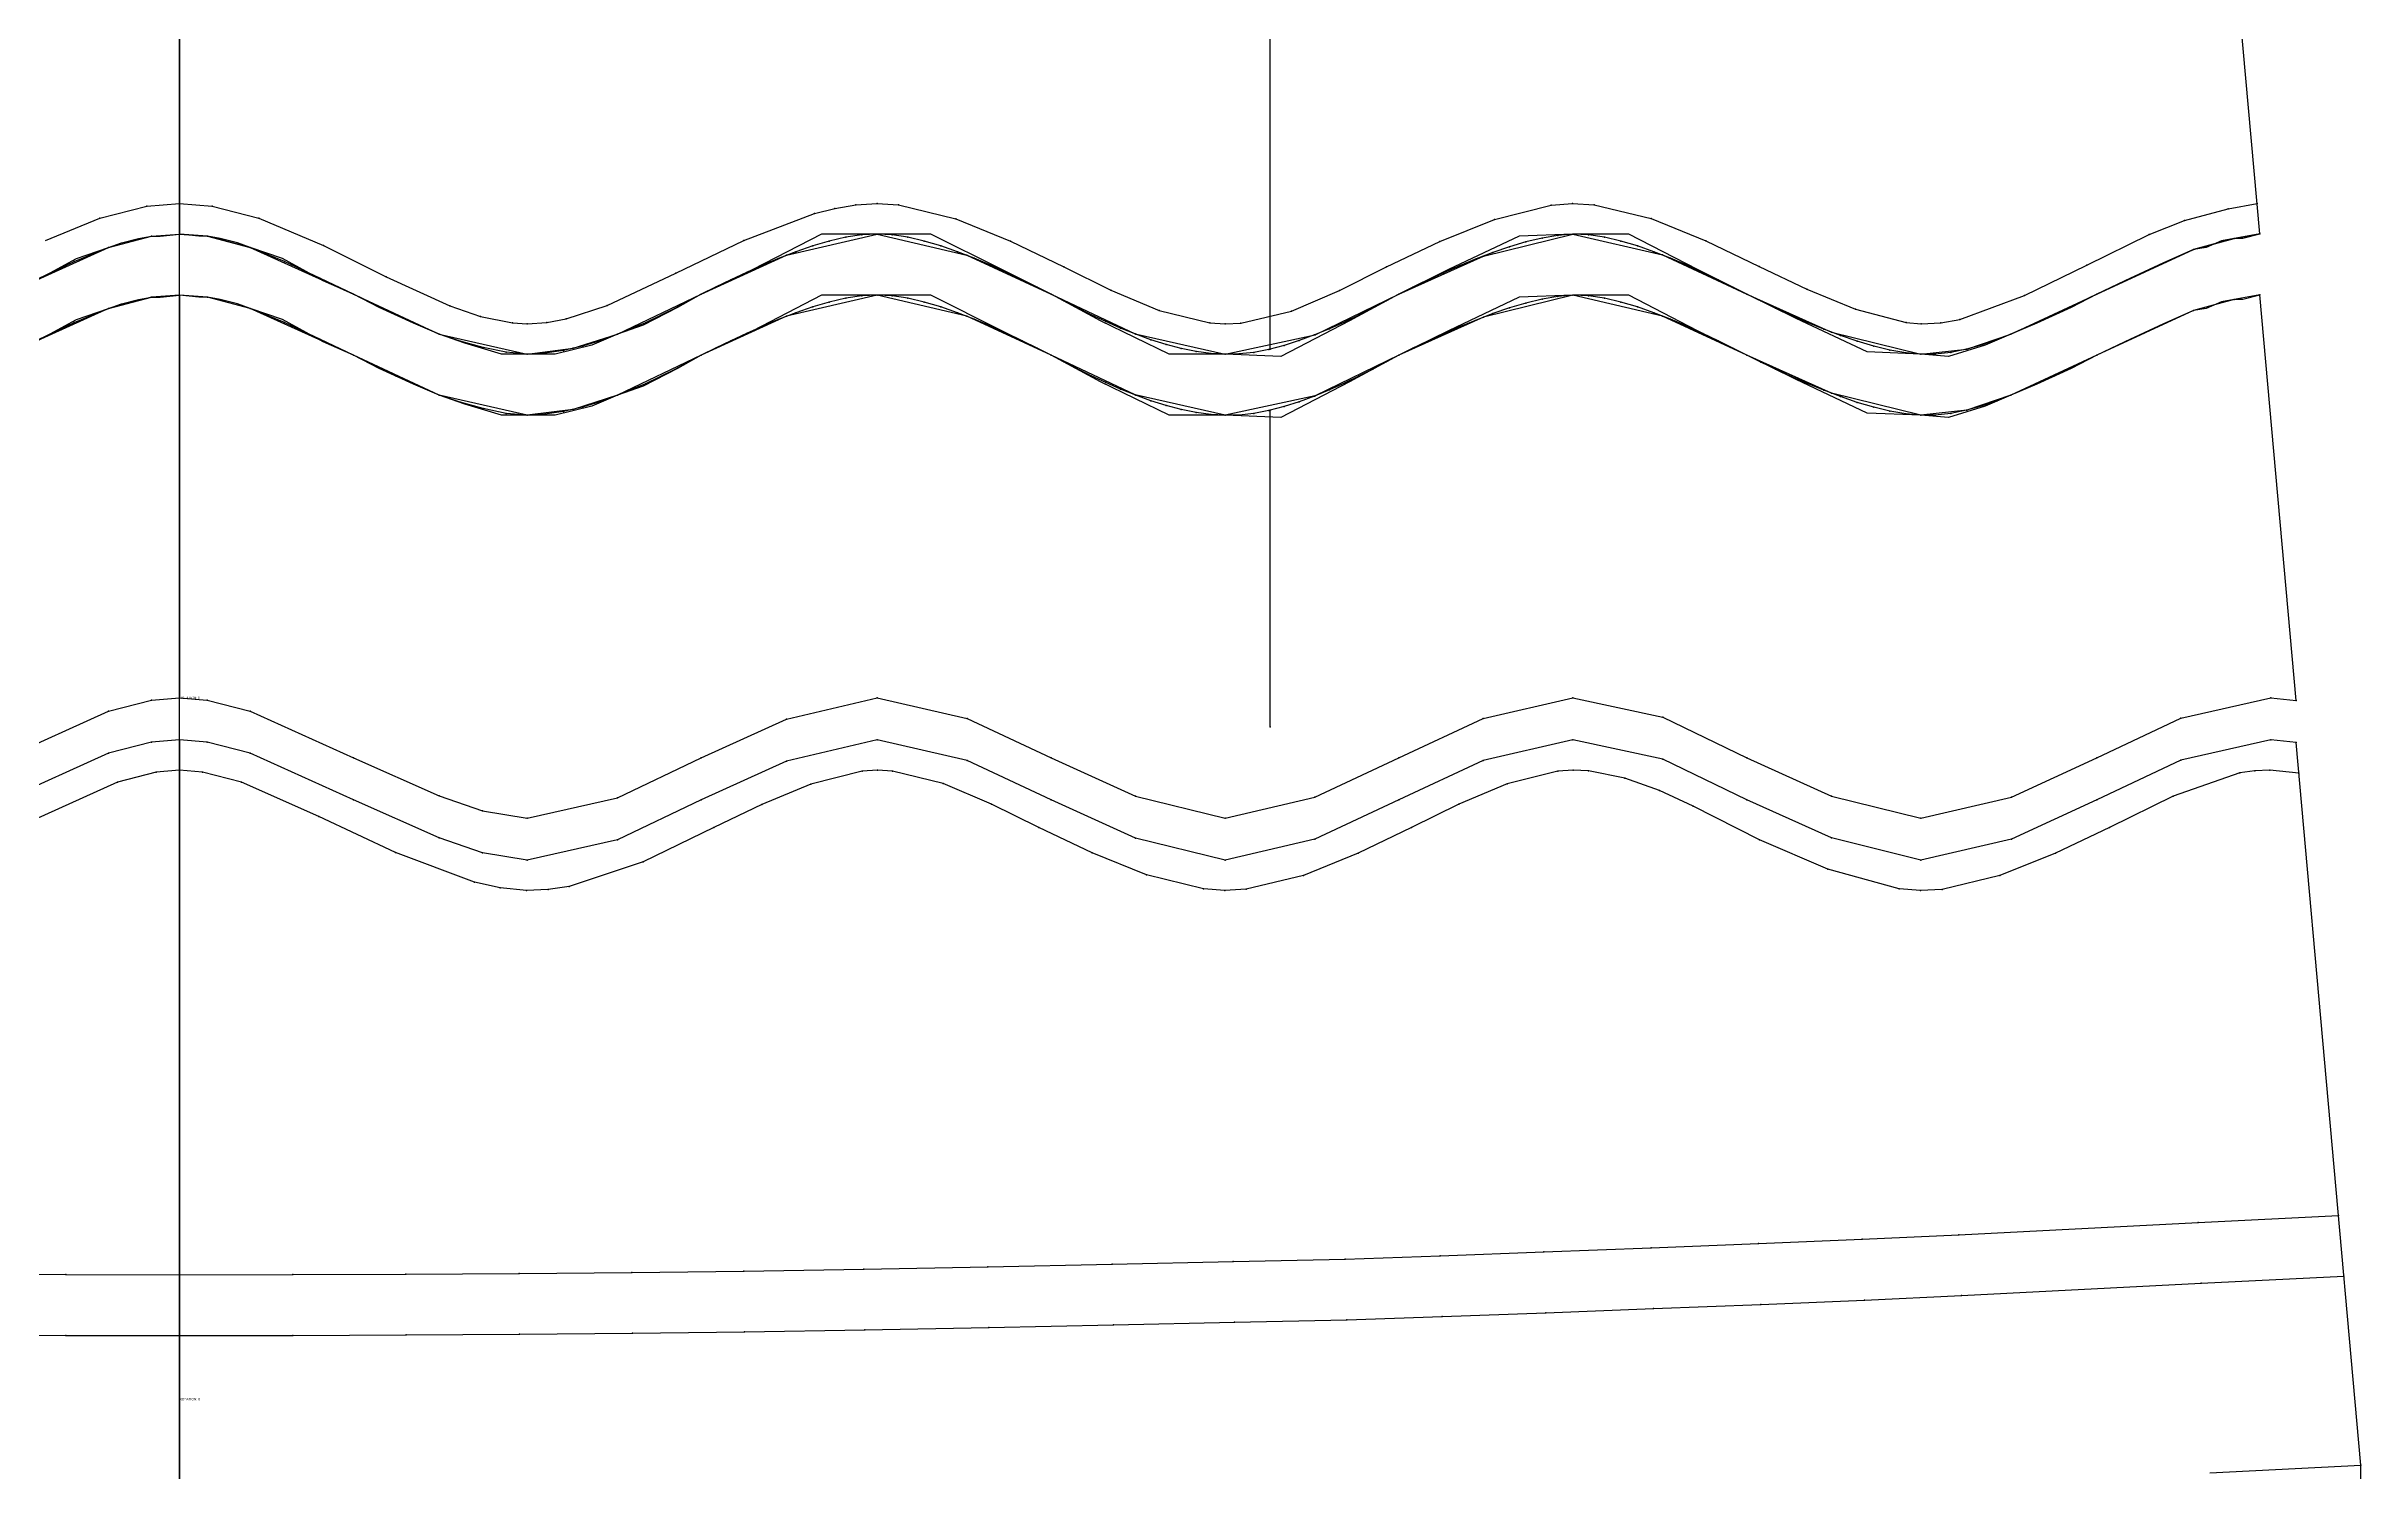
# Model space of a CAD drawing. Extents: x -592 to 501, y 0 to 1813.
# Drawn here: x 226 to 469.9, y 1310.1 to 1460.2 of the extents above; entities that cross this region are included whole.
import ezdxf

# ---------------------------------------------------------------- set-up
doc = ezdxf.new("R2010")
doc.units = 0

# ---------------------------------------------------------------- blocks, each defined once
blk = doc.blocks.new('Pattern2D_1546981_M')
at = {"layer": '1'}
blk.add_lwpolyline([(221.729813, 1434.13501), (232.584778, 1439.056641), (237.107605, 1440.228271), (240.047974, 1440.462402), (242.987885, 1440.228271), (247.510712, 1439.056641), (258.365692, 1434.13501), (267.41156, 1429.916504), (276.683838, 1427.807617), (281.52182, 1428.425171), (286.18158, 1429.916504), (295.001556, 1434.13501), (304.004089, 1438.226318), (313.545654, 1440.462402), (322.978271, 1438.224609), (331.863342, 1434.13501), (340.712524, 1429.938232), (350.181763, 1427.807739), (359.668701, 1429.858154), (368.499207, 1434.13501), (377.403534, 1438.14502), (386.817383, 1440.462402), (396.258942, 1438.254272), (405.135315, 1434.13501), (414.039429, 1430.125122), (423.453003, 1427.807617), (428.304199, 1428.339111), (432.951477, 1429.916504), (441.997345, 1434.13501), (452.173828, 1438.82251), (456.470703, 1439.993896), (459.161072, 1440.472412), (454.434998, 1493.192871)], dxfattribs=at)
at = {"layer": '2'}
for p in [(458.874603, 1443.668335), (458.874603, 1443.668335), (232.584778, 1439.056641), (232.584778, 1439.056641), (237.107605, 1440.228271), (237.107605, 1440.228271), (240.047516, 1440.462402), (240.047516, 1440.462402), (240.047745, 1440.462402), (240.047745, 1440.462402), (240.047974, 1440.462402), (240.047974, 1440.462402), (242.987885, 1440.228271), (242.987885, 1440.228271), (247.510712, 1439.056641), (247.510712, 1439.056641), (313.545654, 1440.462402), (313.545654, 1440.462402), (386.817383, 1440.462402), (386.817383, 1440.462402), (452.173828, 1438.82251), (452.173828, 1438.82251), (456.470703, 1439.993896), (456.470703, 1439.993896), (459.161072, 1440.472412), (459.161072, 1440.472412), (459.161072, 1440.47229), (459.161072, 1440.47229), (258.365692, 1434.13501), (258.365692, 1434.13501), (295.001556, 1434.13501), (295.001556, 1434.13501), (331.863342, 1434.13501), (331.863342, 1434.13501), (368.499207, 1434.13501), (368.499207, 1434.13501), (405.135315, 1434.13501), (405.135315, 1434.13501), (441.997345, 1434.13501), (441.997345, 1434.13501), (267.41156, 1429.916504), (267.41156, 1429.916504), (286.18158, 1429.916504), (286.18158, 1429.916504), (432.951477, 1429.916504), (432.951477, 1429.916504), (276.683838, 1427.807617), (276.683838, 1427.807617), (350.181763, 1427.807739), (350.181763, 1427.807739), (354.930511, 1428.338135), (354.930511, 1428.338135), (423.453003, 1427.807617), (423.453003, 1427.807617)]:
    blk.add_point(p, dxfattribs=at)
at = {"layer": '3'}
for p in [(231.674942, 1442.119385), (231.674942, 1442.119385), (236.610916, 1443.398071), (236.610916, 1443.398071), (240.048004, 1443.671753), (240.048004, 1443.671753), (243.484543, 1443.398071), (243.484543, 1443.398071), (248.420547, 1442.119385), (248.420547, 1442.119385), (306.935791, 1442.62085), (306.935791, 1442.62085), (309.065826, 1443.164307), (309.065826, 1443.164307), (311.27594, 1443.533447), (311.27594, 1443.533447), (313.549927, 1443.667847), (313.549927, 1443.667847), (315.801666, 1443.528442), (315.801666, 1443.528442), (321.816315, 1442.061279), (321.816315, 1442.061279), (378.54599, 1441.97998), (378.54599, 1441.97998), (384.53241, 1443.505005), (384.53241, 1443.505005), (386.786011, 1443.667969), (386.786011, 1443.667969), (389.048096, 1443.551514), (389.048096, 1443.551514), (395.070129, 1442.109253), (395.070129, 1442.109253), (451.225769, 1441.872925), (451.225769, 1441.872925), (455.815918, 1443.124268), (455.815918, 1443.124268), (232.584778, 1439.056641), (232.584778, 1439.056641), (237.107605, 1440.228271), (237.107605, 1440.228271), (240.047974, 1440.462402), (240.047974, 1440.462402), (242.987885, 1440.228271), (242.987885, 1440.228271), (247.510712, 1439.056641), (247.510712, 1439.056641), (255.21405, 1439.263794), (255.21405, 1439.263794), (299.499146, 1439.795654), (299.499146, 1439.795654), (306.745148, 1439.21167), (306.745148, 1439.21167), (308.496216, 1439.725586), (308.496216, 1439.725586), (310.222839, 1440.120117), (310.222839, 1440.120117), (311.910736, 1440.373169), (311.910736, 1440.373169), (313.545654, 1440.462402), (313.545654, 1440.462402), (315.129333, 1440.373169), (315.129333, 1440.373169), (316.784424, 1440.120117), (316.784424, 1440.120117), (318.492493, 1439.725586), (318.492493, 1439.725586), (320.235229, 1439.21167), (320.235229, 1439.21167), (327.579346, 1439.727173), (327.579346, 1439.727173), (372.788635, 1439.671875), (372.788635, 1439.671875), (380.127808, 1439.108154), (380.127808, 1439.108154), (381.870544, 1439.624268), (381.870544, 1439.624268), (383.578644, 1440.034668), (383.578644, 1440.034668), (385.233673, 1440.320313), (385.233673, 1440.320313), (386.817383, 1440.462402), (386.817383, 1440.462402), (388.452026, 1440.373169), (388.452026, 1440.373169), (390.138641, 1440.120117), (390.138641, 1440.120117), (391.861969, 1439.725586), (391.861969, 1439.725586), (393.60675, 1439.21167), (393.60675, 1439.21167), (400.822601, 1439.741089), (400.822601, 1439.741089), (447.511108, 1440.397583), (447.511108, 1440.397583), (452.173828, 1438.82251), (452.173828, 1438.82251), (456.470703, 1439.993896), (456.470703, 1439.993896), (228.966431, 1437.572388), (228.966431, 1437.572388), (251.129059, 1437.572388), (251.129059, 1437.572388), (299.781677, 1436.405762), (299.781677, 1436.405762), (301.487885, 1437.175415), (301.487885, 1437.175415), (303.226685, 1437.914307), (303.226685, 1437.914307), (304.004089, 1438.226318), (304.004089, 1438.226318), (304.983856, 1438.600464), (304.983856, 1438.600464), (321.994324, 1438.600464), (321.994324, 1438.600464), (322.978271, 1438.224609), (322.978271, 1438.224609), (323.751282, 1437.914307), (323.751282, 1437.914307), (325.487915, 1437.175415), (325.487915, 1437.175415), (327.185791, 1436.405762), (327.185791, 1436.405762), (333.191864, 1437.023804), (333.191864, 1437.023804), (367.168488, 1437.022949), (367.168488, 1437.022949), (374.875092, 1437.116333), (374.875092, 1437.116333), (376.611755, 1437.835205), (376.611755, 1437.835205), (377.403534, 1438.14502), (377.403534, 1438.14502), (378.368744, 1438.505493), (378.368744, 1438.505493), (395.357635, 1438.600464), (395.357635, 1438.600464), (396.258942, 1438.254272), (396.258942, 1438.254272), (397.099365, 1437.914307), (397.099365, 1437.914307), (398.81665, 1437.175415), (398.81665, 1437.175415), (400.494202, 1436.405762), (400.494202, 1436.405762), (406.437653, 1437.036499), (406.437653, 1437.036499), (440.958954, 1437.170898), (440.958954, 1437.170898), (254.898117, 1435.775513), (254.898117, 1435.775513), (258.365692, 1434.13501), (258.365692, 1434.13501), (261.815826, 1435.953247), (261.815826, 1435.953247), (292.315063, 1436.328369), (292.315063, 1436.328369), (295.001556, 1434.13501), (295.001556, 1434.13501), (296.524231, 1434.863403), (296.524231, 1434.863403), (298.122375, 1435.627686), (298.122375, 1435.627686), (328.826538, 1435.627686), (328.826538, 1435.627686), (330.391846, 1434.863403), (330.391846, 1434.863403), (331.863342, 1434.13501), (331.863342, 1434.13501), (338.141846, 1434.550537), (338.141846, 1434.550537), (362.243042, 1434.512817), (362.243042, 1434.512817), (368.499207, 1434.13501), (368.499207, 1434.13501), (369.970886, 1434.858154), (369.970886, 1434.858154), (371.536316, 1435.608765), (371.536316, 1435.608765), (373.177185, 1436.367798), (373.177185, 1436.367798), (402.116669, 1435.627686), (402.116669, 1435.627686), (403.668793, 1434.863403), (403.668793, 1434.863403), (405.135315, 1434.13501), (405.135315, 1434.13501), (411.460205, 1434.672485), (411.460205, 1434.672485), (434.387939, 1433.981201), (434.387939, 1433.981201), (441.997345, 1434.13501), (441.997345, 1434.13501), (262.888702, 1431.937866), (262.888702, 1431.937866), (268.530945, 1432.900146), (268.530945, 1432.900146), (271.768768, 1431.786499), (271.768768, 1431.786499), (280.788818, 1431.539673), (280.788818, 1431.539673), (285.106415, 1432.921509), (285.106415, 1432.921509), (292.212341, 1432.624756), (292.212341, 1432.624756), (333.204163, 1433.4198), (333.204163, 1433.4198), (334.618011, 1432.689941), (334.618011, 1432.689941), (336.093079, 1431.960083), (336.093079, 1431.960083), (343.227478, 1432.39856), (343.227478, 1432.39856), (357.178619, 1432.326904), (357.178619, 1432.326904), (364.269714, 1431.927124), (364.269714, 1431.927124), (365.74472, 1432.673706), (365.74472, 1432.673706), (367.158508, 1433.415283), (367.158508, 1433.415283), (406.606873, 1433.411987), (406.606873, 1433.411987), (408.172241, 1432.661377), (408.172241, 1432.661377), (409.813019, 1431.902344), (409.813019, 1431.902344), (416.586609, 1432.564087), (416.586609, 1432.564087), (437.474304, 1431.937866), (437.474304, 1431.937866), (267.41156, 1429.916504), (267.41156, 1429.916504), (269.623566, 1429.191528), (269.623566, 1429.191528), (275.113983, 1431.102539), (275.113983, 1431.102539), (276.667267, 1431.013428), (276.667267, 1431.013428), (278.736725, 1431.155151), (278.736725, 1431.155151), (284.43396, 1429.247314), (284.43396, 1429.247314), (286.18158, 1429.916504), (286.18158, 1429.916504), (289.121704, 1431.114502), (289.121704, 1431.114502), (337.617615, 1431.244751), (337.617615, 1431.244751), (339.179871, 1430.558838), (339.179871, 1430.558838), (340.712524, 1429.938232), (340.712524, 1429.938232), (340.768005, 1429.91687), (340.768005, 1429.91687), (342.370331, 1429.333374), (342.370331, 1429.333374), (348.569244, 1431.108643), (348.569244, 1431.108643), (350.202942, 1431.011719), (350.202942, 1431.011719), (351.833893, 1431.085938), (351.833893, 1431.085938), (357.992676, 1429.233765), (357.992676, 1429.233765), (359.59491, 1429.828979), (359.59491, 1429.828979), (359.668701, 1429.858154), (359.668701, 1429.858154), (361.183044, 1430.487671), (361.183044, 1430.487671), (362.745209, 1431.192749), (362.745209, 1431.192749), (411.510895, 1431.153931), (411.510895, 1431.153931), (413.247528, 1430.435059), (413.247528, 1430.435059), (414.039429, 1430.125122), (414.039429, 1430.125122), (415.004517, 1429.764648), (415.004517, 1429.764648), (416.76358, 1429.161987), (416.76358, 1429.161987), (421.920929, 1431.14502), (421.920929, 1431.14502), (423.511963, 1431.012939), (423.511963, 1431.012939), (425.567139, 1431.101807), (425.567139, 1431.101807), (427.560425, 1431.453857), (427.560425, 1431.453857), (431.509705, 1429.337158), (431.509705, 1429.337158), (432.951477, 1429.916504), (432.951477, 1429.916504), (272.047607, 1428.51062), (272.047607, 1428.51062), (274.47171, 1428.005371), (274.47171, 1428.005371), (276.683838, 1427.807617), (276.683838, 1427.807617), (278.539917, 1427.914429), (278.539917, 1427.914429), (280.515442, 1428.212524), (280.515442, 1428.212524), (281.52182, 1428.425171), (281.52182, 1428.425171), (282.512665, 1428.667969), (282.512665, 1428.667969), (343.974976, 1428.823242), (343.974976, 1428.823242), (345.570221, 1428.400879), (345.570221, 1428.400879), (347.144287, 1428.081055), (347.144287, 1428.081055), (348.685394, 1427.87854), (348.685394, 1427.87854), (350.181763, 1427.807739), (350.181763, 1427.807739), (351.677948, 1427.829346), (351.677948, 1427.829346), (353.218933, 1427.999756), (353.218933, 1427.999756), (354.792908, 1428.302124), (354.792908, 1428.302124), (356.388062, 1428.719116), (356.388062, 1428.719116), (418.506287, 1428.645874), (418.506287, 1428.645874), (420.214355, 1428.235474), (420.214355, 1428.235474), (421.869385, 1427.949707), (421.869385, 1427.949707), (423.453003, 1427.807617), (423.453003, 1427.807617), (424.989014, 1427.801147), (424.989014, 1427.801147), (426.619202, 1427.98999), (426.619202, 1427.98999), (428.287048, 1428.334961), (428.287048, 1428.334961), (428.304199, 1428.339111), (428.304199, 1428.339111), (429.936035, 1428.796997), (429.936035, 1428.796997)]:
    blk.add_point(p, dxfattribs=at)
at = {"layer": '7'}
blk.add_line((240.04776, 1413.757813), (240.04776, 1593.757813), dxfattribs=at)
at = {"layer": '8'}
for points in [[(240.047745, 1574.514893), (240.047745, 1440.462402)], [(354.930511, 1428.338135), (354.930511, 1501.161377)], [(225.947876, 1439.770996), (231.674942, 1442.119385), (236.610916, 1443.398071), (240.048004, 1443.671753), (243.484543, 1443.398071), (248.420547, 1442.119385), (255.21405, 1439.263794), (261.815826, 1435.953247), (268.530945, 1432.900146), (271.768768, 1431.786499), (275.113983, 1431.102539), (276.667267, 1431.013428), (278.736725, 1431.155151), (280.788818, 1431.539673), (285.106415, 1432.921509), (292.315063, 1436.328369), (299.499146, 1439.795654), (306.935791, 1442.62085), (309.065826, 1443.164307), (311.27594, 1443.533447), (313.549927, 1443.667847), (315.801666, 1443.528442), (321.816315, 1442.061279), (327.579346, 1439.727173), (333.191864, 1437.023804), (338.141846, 1434.550537), (343.227478, 1432.39856), (348.569244, 1431.108643), (350.202942, 1431.011719), (351.833893, 1431.085938), (357.178619, 1432.326904), (362.243042, 1434.512817), (367.168488, 1437.022949), (372.788635, 1439.671875), (378.54599, 1441.97998), (384.53241, 1443.505005), (386.786011, 1443.667969), (389.048096, 1443.551514), (395.070129, 1442.109253), (400.822601, 1439.741089), (406.437653, 1437.036499), (411.460205, 1434.672485), (416.586609, 1432.564087), (421.920929, 1431.14502), (423.511963, 1431.012939), (425.567139, 1431.101807), (427.560425, 1431.453857), (434.387939, 1433.981201), (440.958954, 1437.170898), (447.511108, 1440.397583), (451.225769, 1441.872925), (455.815918, 1443.124268), (458.874603, 1443.668335)], [(225.197372, 1435.775513), (228.966431, 1437.572388), (232.584778, 1439.056641), (232.584778, 1439.056641), (237.107605, 1440.228271), (237.107605, 1440.228271), (240.047974, 1440.462402), (240.047974, 1440.462402)], [(459.161072, 1440.47229), (456.470703, 1439.993896), (456.470703, 1439.993896), (452.173828, 1438.82251), (452.173828, 1438.82251), (441.997345, 1434.13501), (441.997345, 1434.13501), (437.474304, 1431.937866), (432.951477, 1429.916504), (432.951477, 1429.916504), (431.509705, 1429.337158), (429.936035, 1428.796997), (428.287048, 1428.334961), (426.619202, 1427.98999), (424.989014, 1427.801147), (423.453003, 1427.807617), (423.453003, 1427.807617), (421.869385, 1427.949707), (420.214355, 1428.235474), (418.506287, 1428.645874), (416.76358, 1429.161987), (415.004517, 1429.764648), (413.247528, 1430.435059), (411.510895, 1431.153931), (409.813019, 1431.902344), (408.172241, 1432.661377), (406.606873, 1433.411987), (405.135315, 1434.13501), (405.135315, 1434.13501), (403.668793, 1434.863403), (402.116669, 1435.627686), (400.494202, 1436.405762), (398.81665, 1437.175415), (397.099365, 1437.914307), (395.357635, 1438.600464), (393.60675, 1439.21167), (391.861969, 1439.725586), (390.138641, 1440.120117), (388.452026, 1440.373169), (386.817383, 1440.462402), (386.817383, 1440.462402), (385.233673, 1440.320313), (383.578644, 1440.034668), (381.870544, 1439.624268), (380.127808, 1439.108154), (378.368744, 1438.505493), (376.611755, 1437.835205), (374.875092, 1437.116333), (373.177185, 1436.367798), (371.536316, 1435.608765), (369.970886, 1434.858154), (368.499207, 1434.13501), (368.499207, 1434.13501), (367.158508, 1433.415283), (365.74472, 1432.673706), (364.269714, 1431.927124), (362.745209, 1431.192749), (361.183044, 1430.487671), (359.59491, 1429.828979), (357.992676, 1429.233765), (356.388062, 1428.719116), (354.792908, 1428.302124), (353.218933, 1427.999756), (351.677948, 1427.829346), (350.181763, 1427.807739), (350.181763, 1427.807739), (348.685394, 1427.87854), (347.144287, 1428.081055), (345.570221, 1428.400879), (343.974976, 1428.823242), (342.370331, 1429.333374), (340.768005, 1429.91687), (339.179871, 1430.558838), (337.617615, 1431.244751), (336.093079, 1431.960083), (334.618011, 1432.689941), (333.204163, 1433.4198), (331.863342, 1434.13501), (331.863342, 1434.13501), (330.391846, 1434.863403), (328.826538, 1435.627686), (327.185791, 1436.405762), (325.487915, 1437.175415), (323.751282, 1437.914307), (321.994324, 1438.600464), (320.235229, 1439.21167), (318.492493, 1439.725586), (316.784424, 1440.120117), (315.129333, 1440.373169), (313.545654, 1440.462402), (313.545654, 1440.462402), (311.910736, 1440.373169), (310.222839, 1440.120117), (308.496216, 1439.725586), (306.745148, 1439.21167), (304.983856, 1438.600464), (303.226685, 1437.914307), (301.487885, 1437.175415), (299.781677, 1436.405762), (298.122375, 1435.627686), (296.524231, 1434.863403), (295.001556, 1434.13501), (295.001556, 1434.13501), (292.212341, 1432.624756), (289.121704, 1431.114502), (286.18158, 1429.916504), (286.18158, 1429.916504), (284.43396, 1429.247314), (282.512665, 1428.667969), (280.515442, 1428.212524), (278.539917, 1427.914429), (276.683838, 1427.807617), (276.683838, 1427.807617), (274.47171, 1428.005371), (272.047607, 1428.51062), (269.623566, 1429.191528), (267.41156, 1429.916504), (267.41156, 1429.916504), (262.888702, 1431.937866), (258.365692, 1434.13501), (258.365692, 1434.13501), (254.898117, 1435.775513), (251.129059, 1437.572388), (247.510712, 1439.056641), (247.510712, 1439.056641), (242.987885, 1440.228271), (242.987885, 1440.228271), (240.047516, 1440.462402), (240.047516, 1440.462402)]]:
    blk.add_lwpolyline(points, dxfattribs=at)
at = {"layer": '84'}
blk.add_lwpolyline([(221.729813, 1434.13501), (232.584778, 1439.056641), (237.107605, 1440.228271), (240.047974, 1440.462402), (242.987885, 1440.228271), (247.510712, 1439.056641), (258.365692, 1434.13501), (267.41156, 1429.916504), (276.683838, 1427.807617), (281.52182, 1428.425171), (286.18158, 1429.916504), (295.001556, 1434.13501), (304.004089, 1438.226318), (313.545654, 1440.462402), (322.978271, 1438.224609), (331.863342, 1434.13501), (340.712524, 1429.938232), (350.181763, 1427.807739), (359.668701, 1429.858154), (368.499207, 1434.13501), (377.403534, 1438.14502), (386.817383, 1440.462402), (396.258942, 1438.254272), (405.135315, 1434.13501), (414.039429, 1430.125122), (423.453003, 1427.807617), (428.304199, 1428.339111), (432.951477, 1429.916504), (441.997345, 1434.13501), (452.173828, 1438.82251), (456.470703, 1439.993896), (459.161072, 1440.472412), (454.434998, 1493.192871)], dxfattribs=at)
at = {"layer": '85'}
for points in [[(240.047745, 1574.514893), (240.047745, 1440.462402)], [(354.930511, 1428.338135), (354.930511, 1501.161377)], [(225.947876, 1439.770996), (231.674942, 1442.119385), (236.610916, 1443.398071), (240.048004, 1443.671753), (243.484543, 1443.398071), (248.420547, 1442.119385), (255.21405, 1439.263794), (261.815826, 1435.953247), (268.530945, 1432.900146), (271.768768, 1431.786499), (275.113983, 1431.102539), (276.667267, 1431.013428), (278.736725, 1431.155151), (280.788818, 1431.539673), (285.106415, 1432.921509), (292.315063, 1436.328369), (299.499146, 1439.795654), (306.935791, 1442.62085), (309.065826, 1443.164307), (311.27594, 1443.533447), (313.549927, 1443.667847), (315.801666, 1443.528442), (321.816315, 1442.061279), (327.579346, 1439.727173), (333.191864, 1437.023804), (338.141846, 1434.550537), (343.227478, 1432.39856), (348.569244, 1431.108643), (350.202942, 1431.011719), (351.833893, 1431.085938), (357.178619, 1432.326904), (362.243042, 1434.512817), (367.168488, 1437.022949), (372.788635, 1439.671875), (378.54599, 1441.97998), (384.53241, 1443.505005), (386.786011, 1443.667969), (389.048096, 1443.551514), (395.070129, 1442.109253), (400.822601, 1439.741089), (406.437653, 1437.036499), (411.460205, 1434.672485), (416.586609, 1432.564087), (421.920929, 1431.14502), (423.511963, 1431.012939), (425.567139, 1431.101807), (427.560425, 1431.453857), (434.387939, 1433.981201), (440.958954, 1437.170898), (447.511108, 1440.397583), (451.225769, 1441.872925), (455.815918, 1443.124268), (458.874603, 1443.668335)], [(224.895874, 1435.54126), (229.192535, 1437.884766), (232.584778, 1439.056641), (233.941772, 1439.525146), (235.751083, 1439.993896), (237.107605, 1440.228271), (238.012497, 1440.228271), (240.047974, 1440.462402), (240.047974, 1440.462402)], [(459.161072, 1440.47229), (459.184448, 1440.462402), (457.37561, 1439.993896), (456.470703, 1439.993896), (455.113708, 1439.759766), (453.530823, 1439.056641), (452.173828, 1438.82251), (449.007751, 1437.415771), (444.937012, 1435.54126), (441.997345, 1434.13501), (439.28363, 1432.72876), (435.664978, 1431.088379), (432.951477, 1429.916504), (430.237488, 1428.744873), (426.393158, 1427.573486), (423.453003, 1427.807617), (417.799622, 1428.041992), (410.336639, 1431.557373), (405.135315, 1434.13501), (399.933777, 1436.712891), (392.69696, 1440.462402), (386.817383, 1440.462402), (381.163727, 1440.228271), (373.700989, 1436.712891), (368.499207, 1434.13501), (363.298126, 1431.322998), (356.06134, 1427.573486), (350.181763, 1427.807739), (344.301453, 1427.807617), (337.06488, 1431.322998), (331.863342, 1434.13501), (326.662262, 1436.712891), (319.19928, 1440.462402), (313.545654, 1440.462402), (307.665588, 1440.462402), (300.429016, 1436.712891), (295.001556, 1434.13501), (292.513733, 1432.72876), (288.895813, 1430.854248), (286.18158, 1429.916504), (283.467834, 1428.744873), (279.623535, 1427.807617), (276.683838, 1427.807617), (273.969879, 1427.807617), (270.125305, 1428.979248), (267.41156, 1429.916504), (264.697815, 1431.088379), (261.079651, 1432.72876), (258.365692, 1434.13501), (255.199615, 1435.54126), (250.902954, 1437.884766), (247.510712, 1439.056641), (246.153717, 1439.525146), (244.344406, 1439.993896), (242.987885, 1440.228271), (242.082993, 1440.228271), (240.047516, 1440.462402), (240.047516, 1440.462402)]]:
    blk.add_lwpolyline(points, dxfattribs=at)
blk = doc.blocks.new('Pattern2D_1546983_M')
at = {"layer": '1'}
blk.add_lwpolyline([(221.730042, 1385.28772), (232.585007, 1390.209106), (237.107834, 1391.381226), (240.047974, 1391.615112), (242.987656, 1391.381226), (247.510483, 1390.209106), (258.365448, 1385.28772), (267.41156, 1381.303833), (271.954041, 1379.718994), (276.683838, 1378.959839), (286.18158, 1381.069214), (295.001556, 1385.28772), (304.004089, 1389.379028), (313.545654, 1391.615112), (323.00589, 1389.455444), (331.863342, 1385.28772), (340.759033, 1381.248291), (350.181549, 1378.959839), (359.623047, 1381.168091), (368.499207, 1385.28772), (377.356934, 1389.455444), (386.817383, 1391.615234), (396.304565, 1389.564575), (405.135315, 1385.28772), (414.039368, 1381.277466), (423.453003, 1378.959839), (433.005432, 1381.166992), (441.997345, 1385.28772), (450.846191, 1389.484497), (460.315063, 1391.615112), (462.989258, 1391.338989), (459.161072, 1434.043579), (456.470703, 1433.565063), (452.173828, 1432.393677), (441.997345, 1427.706177), (432.951477, 1423.487671), (428.304199, 1421.910278), (423.453003, 1421.378784), (414.039429, 1423.696289), (405.135315, 1427.706177), (396.258942, 1431.825439), (386.817383, 1434.033569), (377.403534, 1431.716187), (368.499207, 1427.706177), (359.668701, 1423.429321), (350.181763, 1421.378906), (340.712524, 1423.509399), (331.863342, 1427.706177), (322.978271, 1431.795776), (313.545654, 1434.033569), (304.004089, 1431.797485), (295.001556, 1427.706177), (286.18158, 1423.487671), (281.52182, 1421.996338), (276.683838, 1421.378784), (267.41156, 1423.487671), (258.365692, 1427.706177), (247.510712, 1432.627808), (242.987885, 1433.799438), (240.047974, 1434.033569), (237.107605, 1433.799438), (232.584778, 1432.627808), (221.729813, 1427.706177)], dxfattribs=at)
at = {"layer": '2'}
for p in [(240.047516, 1434.033569), (240.047516, 1434.033569), (240.047745, 1434.033569), (240.047745, 1434.033569), (240.047974, 1434.033569), (240.047974, 1434.033569), (313.545654, 1434.033569), (313.545654, 1434.033569), (386.817383, 1434.033569), (386.817383, 1434.033569), (459.161072, 1434.043579), (459.161072, 1434.043579), (459.161072, 1434.043457), (459.161072, 1434.043457), (232.584778, 1432.627808), (232.584778, 1432.627808), (237.107605, 1433.799438), (237.107605, 1433.799438), (242.987885, 1433.799438), (242.987885, 1433.799438), (247.510712, 1432.627808), (247.510712, 1432.627808), (452.173828, 1432.393677), (452.173828, 1432.393677), (456.470703, 1433.565063), (456.470703, 1433.565063), (258.365692, 1427.706177), (258.365692, 1427.706177), (295.001556, 1427.706177), (295.001556, 1427.706177), (331.863342, 1427.706177), (331.863342, 1427.706177), (368.499207, 1427.706177), (368.499207, 1427.706177), (405.135315, 1427.706177), (405.135315, 1427.706177), (441.997345, 1427.706177), (441.997345, 1427.706177), (267.41156, 1423.487671), (267.41156, 1423.487671), (286.18158, 1423.487671), (286.18158, 1423.487671), (354.930511, 1421.909302), (354.930511, 1421.909302), (432.951477, 1423.487671), (432.951477, 1423.487671), (276.683838, 1421.378784), (276.683838, 1421.378784), (350.181763, 1421.378906), (350.181763, 1421.378906), (423.453003, 1421.378784), (423.453003, 1421.378784), (240.047745, 1391.615112), (240.047745, 1391.615112), (462.989258, 1391.338989), (462.989258, 1391.338989), (354.930511, 1388.568726), (354.930511, 1388.568726)]:
    blk.add_point(p, dxfattribs=at)
at = {"layer": '3'}
for p in [(240.047974, 1434.033569), (240.047974, 1434.033569), (311.910736, 1433.944336), (311.910736, 1433.944336), (313.545654, 1434.033569), (313.545654, 1434.033569), (315.129333, 1433.944336), (315.129333, 1433.944336), (386.817383, 1434.033569), (386.817383, 1434.033569), (388.452026, 1433.944336), (388.452026, 1433.944336), (232.584778, 1432.627808), (232.584778, 1432.627808), (237.107605, 1433.799438), (237.107605, 1433.799438), (242.987885, 1433.799438), (242.987885, 1433.799438), (247.510712, 1432.627808), (247.510712, 1432.627808), (304.004089, 1431.797485), (304.004089, 1431.797485), (304.983856, 1432.171631), (304.983856, 1432.171631), (306.745148, 1432.782837), (306.745148, 1432.782837), (308.496216, 1433.296753), (308.496216, 1433.296753), (310.222839, 1433.691284), (310.222839, 1433.691284), (316.784424, 1433.691284), (316.784424, 1433.691284), (318.492493, 1433.296753), (318.492493, 1433.296753), (320.235229, 1432.782837), (320.235229, 1432.782837), (321.994324, 1432.171631), (321.994324, 1432.171631), (322.978271, 1431.795776), (322.978271, 1431.795776), (377.403534, 1431.716187), (377.403534, 1431.716187), (378.368744, 1432.07666), (378.368744, 1432.07666), (380.127808, 1432.679321), (380.127808, 1432.679321), (381.870544, 1433.195435), (381.870544, 1433.195435), (383.578644, 1433.605835), (383.578644, 1433.605835), (385.233673, 1433.891479), (385.233673, 1433.891479), (390.138641, 1433.691284), (390.138641, 1433.691284), (391.861969, 1433.296753), (391.861969, 1433.296753), (393.60675, 1432.782837), (393.60675, 1432.782837), (395.357635, 1432.171631), (395.357635, 1432.171631), (396.258942, 1431.825439), (396.258942, 1431.825439), (452.173828, 1432.393677), (452.173828, 1432.393677), (456.470703, 1433.565063), (456.470703, 1433.565063), (228.966431, 1431.143555), (228.966431, 1431.143555), (251.129059, 1431.143555), (251.129059, 1431.143555), (254.898117, 1429.34668), (254.898117, 1429.34668), (298.122375, 1429.198853), (298.122375, 1429.198853), (299.781677, 1429.976929), (299.781677, 1429.976929), (301.487885, 1430.746582), (301.487885, 1430.746582), (303.226685, 1431.485474), (303.226685, 1431.485474), (323.751282, 1431.485474), (323.751282, 1431.485474), (325.487915, 1430.746582), (325.487915, 1430.746582), (327.185791, 1429.976929), (327.185791, 1429.976929), (328.826538, 1429.198853), (328.826538, 1429.198853), (371.536316, 1429.179932), (371.536316, 1429.179932), (373.177185, 1429.938965), (373.177185, 1429.938965), (374.875092, 1430.6875), (374.875092, 1430.6875), (376.611755, 1431.406372), (376.611755, 1431.406372), (397.099365, 1431.485474), (397.099365, 1431.485474), (398.81665, 1430.746582), (398.81665, 1430.746582), (400.494202, 1429.976929), (400.494202, 1429.976929), (402.116669, 1429.198853), (402.116669, 1429.198853), (258.365692, 1427.706177), (258.365692, 1427.706177), (295.001556, 1427.706177), (295.001556, 1427.706177), (296.524231, 1428.43457), (296.524231, 1428.43457), (330.391846, 1428.43457), (330.391846, 1428.43457), (331.863342, 1427.706177), (331.863342, 1427.706177), (333.204163, 1426.990967), (333.204163, 1426.990967), (367.158508, 1426.98645), (367.158508, 1426.98645), (368.499207, 1427.706177), (368.499207, 1427.706177), (369.970886, 1428.429321), (369.970886, 1428.429321), (403.668793, 1428.43457), (403.668793, 1428.43457), (405.135315, 1427.706177), (405.135315, 1427.706177), (406.606873, 1426.983154), (406.606873, 1426.983154), (441.997345, 1427.706177), (441.997345, 1427.706177), (262.888702, 1425.509033), (262.888702, 1425.509033), (289.121704, 1424.685669), (289.121704, 1424.685669), (292.212341, 1426.195923), (292.212341, 1426.195923), (334.618011, 1426.261108), (334.618011, 1426.261108), (336.093079, 1425.53125), (336.093079, 1425.53125), (337.617615, 1424.815918), (337.617615, 1424.815918), (362.745209, 1424.763916), (362.745209, 1424.763916), (364.269714, 1425.498291), (364.269714, 1425.498291), (365.74472, 1426.244873), (365.74472, 1426.244873), (408.172241, 1426.232544), (408.172241, 1426.232544), (409.813019, 1425.473511), (409.813019, 1425.473511), (411.510895, 1424.725098), (411.510895, 1424.725098), (437.474304, 1425.509033), (437.474304, 1425.509033), (267.41156, 1423.487671), (267.41156, 1423.487671), (269.623566, 1422.762695), (269.623566, 1422.762695), (272.047607, 1422.081787), (272.047607, 1422.081787), (280.515442, 1421.783691), (280.515442, 1421.783691), (281.52182, 1421.996338), (281.52182, 1421.996338), (282.512665, 1422.239258), (282.512665, 1422.239258), (284.43396, 1422.818481), (284.43396, 1422.818481), (286.18158, 1423.487671), (286.18158, 1423.487671), (339.179871, 1424.130005), (339.179871, 1424.130005), (340.712524, 1423.509399), (340.712524, 1423.509399), (340.768005, 1423.488037), (340.768005, 1423.488037), (342.370331, 1422.904541), (342.370331, 1422.904541), (343.974976, 1422.394409), (343.974976, 1422.394409), (345.570221, 1421.972046), (345.570221, 1421.972046), (354.792908, 1421.873291), (354.792908, 1421.873291), (356.388062, 1422.290283), (356.388062, 1422.290283), (357.992676, 1422.804932), (357.992676, 1422.804932), (359.59491, 1423.400146), (359.59491, 1423.400146), (359.668701, 1423.429321), (359.668701, 1423.429321), (361.183044, 1424.058838), (361.183044, 1424.058838), (413.247528, 1424.006226), (413.247528, 1424.006226), (414.039429, 1423.696289), (414.039429, 1423.696289), (415.004517, 1423.335815), (415.004517, 1423.335815), (416.76358, 1422.733154), (416.76358, 1422.733154), (418.506287, 1422.217041), (418.506287, 1422.217041), (420.214355, 1421.806641), (420.214355, 1421.806641), (428.287048, 1421.906006), (428.287048, 1421.906006), (428.304199, 1421.910278), (428.304199, 1421.910278), (429.936035, 1422.368164), (429.936035, 1422.368164), (431.509705, 1422.908325), (431.509705, 1422.908325), (432.951477, 1423.487671), (432.951477, 1423.487671), (274.47171, 1421.576538), (274.47171, 1421.576538), (276.683838, 1421.378784), (276.683838, 1421.378784), (278.539917, 1421.485596), (278.539917, 1421.485596), (347.144287, 1421.652222), (347.144287, 1421.652222), (348.685394, 1421.449707), (348.685394, 1421.449707), (350.181763, 1421.378906), (350.181763, 1421.378906), (351.677948, 1421.400513), (351.677948, 1421.400513), (353.218933, 1421.570923), (353.218933, 1421.570923), (421.869385, 1421.520874), (421.869385, 1421.520874), (423.453003, 1421.378784), (423.453003, 1421.378784), (424.989014, 1421.372314), (424.989014, 1421.372314), (426.619202, 1421.561157), (426.619202, 1421.561157), (232.585007, 1390.209106), (232.585007, 1390.209106), (237.107834, 1391.381226), (237.107834, 1391.381226), (240.047974, 1391.615112), (240.047974, 1391.615112), (242.987656, 1391.381226), (242.987656, 1391.381226), (247.510483, 1390.209106), (247.510483, 1390.209106), (313.545654, 1391.615112), (313.545654, 1391.615112), (386.817383, 1391.615234), (386.817383, 1391.615234), (460.315063, 1391.615112), (460.315063, 1391.615112), (304.004089, 1389.379028), (304.004089, 1389.379028), (323.00589, 1389.455444), (323.00589, 1389.455444), (377.356934, 1389.455444), (377.356934, 1389.455444), (396.304565, 1389.564575), (396.304565, 1389.564575), (450.846191, 1389.484497), (450.846191, 1389.484497), (258.365448, 1385.28772), (258.365448, 1385.28772), (295.001556, 1385.28772), (295.001556, 1385.28772), (331.863342, 1385.28772), (331.863342, 1385.28772), (368.499207, 1385.28772), (368.499207, 1385.28772), (405.135315, 1385.28772), (405.135315, 1385.28772), (441.997345, 1385.28772), (441.997345, 1385.28772), (267.41156, 1381.303833), (267.41156, 1381.303833), (286.18158, 1381.069214), (286.18158, 1381.069214), (340.759033, 1381.248291), (340.759033, 1381.248291), (359.623047, 1381.168091), (359.623047, 1381.168091), (414.039368, 1381.277466), (414.039368, 1381.277466), (433.005432, 1381.166992), (433.005432, 1381.166992), (271.954041, 1379.718994), (271.954041, 1379.718994), (276.683838, 1378.959839), (276.683838, 1378.959839), (350.181549, 1378.959839), (350.181549, 1378.959839), (423.453003, 1378.959839), (423.453003, 1378.959839)]:
    blk.add_point(p, dxfattribs=at)
at = {"layer": '7'}
blk.add_line((240.047745, 1316.501709), (240.047745, 1496.501709), dxfattribs=at)
at = {"layer": '8'}
for points in [[(225.197372, 1429.34668), (228.966431, 1431.143555), (232.584778, 1432.627808), (232.584778, 1432.627808), (237.107605, 1433.799438), (237.107605, 1433.799438), (240.047974, 1434.033569), (240.047974, 1434.033569)], [(459.161072, 1434.043457), (456.470703, 1433.565063), (456.470703, 1433.565063), (452.173828, 1432.393677), (452.173828, 1432.393677), (441.997345, 1427.706177), (441.997345, 1427.706177), (437.474304, 1425.509033), (432.951477, 1423.487671), (432.951477, 1423.487671), (431.509705, 1422.908325), (429.936035, 1422.368164), (428.287048, 1421.906006), (426.619202, 1421.561157), (424.989014, 1421.372314), (423.453003, 1421.378784), (423.453003, 1421.378784), (421.869385, 1421.520874), (420.214355, 1421.806641), (418.506287, 1422.217041), (416.76358, 1422.733154), (415.004517, 1423.335815), (413.247528, 1424.006226), (411.510895, 1424.725098), (409.813019, 1425.473511), (408.172241, 1426.232544), (406.606873, 1426.983154), (405.135315, 1427.706177), (405.135315, 1427.706177), (403.668793, 1428.43457), (402.116669, 1429.198853), (400.494202, 1429.976929), (398.81665, 1430.746582), (397.099365, 1431.485474), (395.357635, 1432.171631), (393.60675, 1432.782837), (391.861969, 1433.296753), (390.138641, 1433.691284), (388.452026, 1433.944336), (386.817383, 1434.033569), (386.817383, 1434.033569), (385.233673, 1433.891479), (383.578644, 1433.605835), (381.870544, 1433.195435), (380.127808, 1432.679321), (378.368744, 1432.07666), (376.611755, 1431.406372), (374.875092, 1430.6875), (373.177185, 1429.938965), (371.536316, 1429.179932), (369.970886, 1428.429321), (368.499207, 1427.706177), (368.499207, 1427.706177), (367.158508, 1426.98645), (365.74472, 1426.244873), (364.269714, 1425.498291), (362.745209, 1424.763916), (361.183044, 1424.058838), (359.59491, 1423.400146), (357.992676, 1422.804932), (356.388062, 1422.290283), (354.792908, 1421.873291), (353.218933, 1421.570923), (351.677948, 1421.400513), (350.181763, 1421.378906), (350.181763, 1421.378906), (348.685394, 1421.449707), (347.144287, 1421.652222), (345.570221, 1421.972046), (343.974976, 1422.394409), (342.370331, 1422.904541), (340.768005, 1423.488037), (339.179871, 1424.130005), (337.617615, 1424.815918), (336.093079, 1425.53125), (334.618011, 1426.261108), (333.204163, 1426.990967), (331.863342, 1427.706177), (331.863342, 1427.706177), (330.391846, 1428.43457), (328.826538, 1429.198853), (327.185791, 1429.976929), (325.487915, 1430.746582), (323.751282, 1431.485474), (321.994324, 1432.171631), (320.235229, 1432.782837), (318.492493, 1433.296753), (316.784424, 1433.691284), (315.129333, 1433.944336), (313.545654, 1434.033569), (313.545654, 1434.033569), (311.910736, 1433.944336), (310.222839, 1433.691284), (308.496216, 1433.296753), (306.745148, 1432.782837), (304.983856, 1432.171631), (303.226685, 1431.485474), (301.487885, 1430.746582), (299.781677, 1429.976929), (298.122375, 1429.198853), (296.524231, 1428.43457), (295.001556, 1427.706177), (295.001556, 1427.706177), (292.212341, 1426.195923), (289.121704, 1424.685669), (286.18158, 1423.487671), (286.18158, 1423.487671), (284.43396, 1422.818481), (282.512665, 1422.239258), (280.515442, 1421.783691), (278.539917, 1421.485596), (276.683838, 1421.378784), (276.683838, 1421.378784), (274.47171, 1421.576538), (272.047607, 1422.081787), (269.623566, 1422.762695), (267.41156, 1423.487671), (267.41156, 1423.487671), (262.888702, 1425.509033), (258.365692, 1427.706177), (258.365692, 1427.706177), (254.898117, 1429.34668), (251.129059, 1431.143555), (247.510712, 1432.627808), (247.510712, 1432.627808), (242.987885, 1433.799438), (242.987885, 1433.799438), (240.047516, 1434.033569), (240.047516, 1434.033569)], [(240.047745, 1434.033569), (240.047745, 1391.615112)], [(354.930511, 1388.568726), (354.930511, 1421.909302)]]:
    blk.add_lwpolyline(points, dxfattribs=at)
at = {"layer": '84'}
blk.add_lwpolyline([(221.730042, 1385.28772), (232.585007, 1390.209106), (237.107834, 1391.381226), (240.047974, 1391.615112), (242.987656, 1391.381226), (247.510483, 1390.209106), (258.365448, 1385.28772), (267.41156, 1381.303833), (271.954041, 1379.718994), (276.683838, 1378.959839), (286.18158, 1381.069214), (295.001556, 1385.28772), (304.004089, 1389.379028), (313.545654, 1391.615112), (323.00589, 1389.455444), (331.863342, 1385.28772), (340.759033, 1381.248291), (350.181549, 1378.959839), (359.623047, 1381.168091), (368.499207, 1385.28772), (377.356934, 1389.455444), (386.817383, 1391.615234), (396.304565, 1389.564575), (405.135315, 1385.28772), (414.039368, 1381.277466), (423.453003, 1378.959839), (433.005432, 1381.166992), (441.997345, 1385.28772), (450.846191, 1389.484497), (460.315063, 1391.615112), (462.989258, 1391.338989), (459.161072, 1434.043579), (456.470703, 1433.565063), (452.173828, 1432.393677), (441.997345, 1427.706177), (432.951477, 1423.487671), (428.304199, 1421.910278), (423.453003, 1421.378784), (414.039429, 1423.696289), (405.135315, 1427.706177), (396.258942, 1431.825439), (386.817383, 1434.033569), (377.403534, 1431.716187), (368.499207, 1427.706177), (359.668701, 1423.429321), (350.181763, 1421.378906), (340.712524, 1423.509399), (331.863342, 1427.706177), (322.978271, 1431.795776), (313.545654, 1434.033569), (304.004089, 1431.797485), (295.001556, 1427.706177), (286.18158, 1423.487671), (281.52182, 1421.996338), (276.683838, 1421.378784), (267.41156, 1423.487671), (258.365692, 1427.706177), (247.510712, 1432.627808), (242.987885, 1433.799438), (240.047974, 1434.033569), (237.107605, 1433.799438), (232.584778, 1432.627808), (221.729813, 1427.706177)], dxfattribs=at)
at = {"layer": '85'}
for points in [[(224.895874, 1429.112427), (229.192535, 1431.455933), (232.584778, 1432.627808), (233.941772, 1433.096313), (235.751083, 1433.565063), (237.107605, 1433.799438), (238.012497, 1433.799438), (240.047974, 1434.033569), (240.047974, 1434.033569)], [(459.161072, 1434.043457), (459.184448, 1434.033569), (457.37561, 1433.565063), (456.470703, 1433.565063), (455.113708, 1433.330933), (453.530823, 1432.627808), (452.173828, 1432.393677), (449.007751, 1430.986938), (444.937012, 1429.112427), (441.997345, 1427.706177), (439.28363, 1426.299927), (435.664978, 1424.659546), (432.951477, 1423.487671), (430.237488, 1422.31604), (426.393158, 1421.144653), (423.453003, 1421.378784), (417.799622, 1421.613159), (410.336639, 1425.12854), (405.135315, 1427.706177), (399.933777, 1430.284058), (392.69696, 1434.033569), (386.817383, 1434.033569), (381.163727, 1433.799438), (373.700989, 1430.284058), (368.499207, 1427.706177), (363.298126, 1424.894165), (356.06134, 1421.144653), (350.181763, 1421.378906), (344.301453, 1421.378784), (337.06488, 1424.894165), (331.863342, 1427.706177), (326.662262, 1430.284058), (319.19928, 1434.033569), (313.545654, 1434.033569), (307.665588, 1434.033569), (300.429016, 1430.284058), (295.001556, 1427.706177), (292.513733, 1426.299927), (288.895813, 1424.425415), (286.18158, 1423.487671), (283.467834, 1422.31604), (279.623535, 1421.378784), (276.683838, 1421.378784), (273.969879, 1421.378784), (270.125305, 1422.550415), (267.41156, 1423.487671), (264.697815, 1424.659546), (261.079651, 1426.299927), (258.365692, 1427.706177), (255.199615, 1429.112427), (250.902954, 1431.455933), (247.510712, 1432.627808), (246.153717, 1433.096313), (244.344406, 1433.565063), (242.987885, 1433.799438), (242.082993, 1433.799438), (240.047516, 1434.033569), (240.047516, 1434.033569)], [(240.047745, 1434.033569), (240.047745, 1391.615112)], [(354.930511, 1388.568726), (354.930511, 1421.909302)]]:
    blk.add_lwpolyline(points, dxfattribs=at)
at = {"layer": '1'}
blk.add_text('ROTATION: 0', height=0.25, dxfattribs=at).set_placement((240.047745, 1391.501709))
blk = doc.blocks.new('Pattern2D_1546985_M')
at = {"layer": '1'}
blk.add_lwpolyline([(469.895325, 1284.366089), (469.813263, 1310.79248), (462.989258, 1386.916504), (460.315063, 1387.192627), (450.846191, 1385.062012), (441.997345, 1380.865234), (433.005432, 1376.744507), (423.453003, 1374.537354), (414.039368, 1376.85498), (405.135315, 1380.865234), (396.304565, 1385.14209), (386.817383, 1387.192749), (377.356934, 1385.032959), (368.499207, 1380.865234), (359.623047, 1376.745605), (350.181549, 1374.537354), (340.759033, 1376.825806), (331.863342, 1380.865234), (323.00589, 1385.032959), (313.545654, 1387.192627), (304.004089, 1384.956543), (295.001556, 1380.865234), (286.18158, 1376.646729), (276.683838, 1374.537354), (271.954041, 1375.296509), (267.41156, 1376.881348), (258.365448, 1380.865234), (247.510483, 1385.786621), (242.987656, 1386.95874), (240.047974, 1387.192627), (237.107834, 1386.95874), (232.585007, 1385.786621), (221.730042, 1380.865234)], dxfattribs=at)
at = {"layer": '2'}
for p in [(240.047745, 1387.192627), (240.047745, 1387.192627), (462.989258, 1386.916504), (462.989258, 1386.916504), (463.280212, 1383.670654), (463.280212, 1383.670654), (467.454498, 1337.105713), (467.454498, 1337.105713), (468.026306, 1330.726685), (468.026306, 1330.726685), (469.813263, 1310.79248), (469.813263, 1310.79248), (469.813263, 1310.79248), (469.813263, 1310.79248), (469.813263, 1310.79248), (469.813263, 1310.79248)]:
    blk.add_point(p, dxfattribs=at)
at = {"layer": '3'}
for p in [(232.585007, 1385.786621), (232.585007, 1385.786621), (237.107834, 1386.95874), (237.107834, 1386.95874), (240.047974, 1387.192627), (240.047974, 1387.192627), (242.987656, 1386.95874), (242.987656, 1386.95874), (247.510483, 1385.786621), (247.510483, 1385.786621), (313.545654, 1387.192627), (313.545654, 1387.192627), (386.817383, 1387.192749), (386.817383, 1387.192749), (460.315063, 1387.192627), (460.315063, 1387.192627), (233.516937, 1382.729614), (233.516937, 1382.729614), (237.603546, 1383.788696), (237.603546, 1383.788696), (240.048691, 1383.983154), (240.048691, 1383.983154), (242.491211, 1383.788818), (242.491211, 1383.788818), (246.578552, 1382.729614), (246.578552, 1382.729614), (304.004089, 1384.956543), (304.004089, 1384.956543), (311.95166, 1383.884521), (311.95166, 1383.884521), (313.563477, 1383.987671), (313.563477, 1383.987671), (315.157745, 1383.904785), (315.157745, 1383.904785), (323.00589, 1385.032959), (323.00589, 1385.032959), (377.356934, 1385.032959), (377.356934, 1385.032959), (385.219086, 1383.886719), (385.219086, 1383.886719), (386.846008, 1383.988647), (386.846008, 1383.988647), (388.472351, 1383.91748), (388.472351, 1383.91748), (392.276703, 1383.167358), (392.276703, 1383.167358), (396.304565, 1385.14209), (396.304565, 1385.14209), (450.846191, 1385.062012), (450.846191, 1385.062012), (457.046448, 1383.707397), (457.046448, 1383.707397), (458.648315, 1383.94397), (458.648315, 1383.94397), (460.204559, 1383.988281), (460.204559, 1383.988281), (258.365448, 1380.865234), (258.365448, 1380.865234), (295.001556, 1380.865234), (295.001556, 1380.865234), (301.379242, 1380.39563), (301.379242, 1380.39563), (306.556274, 1382.510498), (306.556274, 1382.510498), (320.497253, 1382.580444), (320.497253, 1382.580444), (325.584778, 1380.415161), (325.584778, 1380.415161), (331.863342, 1380.865234), (331.863342, 1380.865234), (368.499207, 1380.865234), (368.499207, 1380.865234), (374.787079, 1380.43457), (374.787079, 1380.43457), (379.879333, 1382.576416), (379.879333, 1382.576416), (395.93631, 1381.84729), (395.93631, 1381.84729), (405.135315, 1380.865234), (405.135315, 1380.865234), (441.997345, 1380.865234), (441.997345, 1380.865234), (450.031616, 1381.245972), (450.031616, 1381.245972), (254.721817, 1379.111206), (254.721817, 1379.111206), (296.327301, 1377.974976), (296.327301, 1377.974976), (330.553467, 1377.967285), (330.553467, 1377.967285), (369.827576, 1377.97644), (369.827576, 1377.97644), (399.469666, 1380.192993), (399.469666, 1380.192993), (443.317993, 1377.972656), (443.317993, 1377.972656), (267.41156, 1376.881348), (267.41156, 1376.881348), (286.18158, 1376.646729), (286.18158, 1376.646729), (340.759033, 1376.825806), (340.759033, 1376.825806), (359.623047, 1376.745605), (359.623047, 1376.745605), (406.473419, 1376.672852), (406.473419, 1376.672852), (414.039368, 1376.85498), (414.039368, 1376.85498), (433.005432, 1376.744507), (433.005432, 1376.744507), (262.802307, 1375.335083), (262.802307, 1375.335083), (271.954041, 1375.296509), (271.954041, 1375.296509), (276.683838, 1374.537354), (276.683838, 1374.537354), (288.906616, 1374.344238), (288.906616, 1374.344238), (336.16861, 1375.309692), (336.16861, 1375.309692), (341.917786, 1372.983765), (341.917786, 1372.983765), (350.181549, 1374.537354), (350.181549, 1374.537354), (364.214478, 1375.252441), (364.214478, 1375.252441), (413.663025, 1373.582275), (413.663025, 1373.582275), (423.453003, 1374.537354), (423.453003, 1374.537354), (437.632965, 1375.247681), (437.632965, 1375.247681), (271.13324, 1372.206421), (271.13324, 1372.206421), (273.829529, 1371.603882), (273.829529, 1371.603882), (276.590851, 1371.332153), (276.590851, 1371.332153), (278.888611, 1371.414185), (278.888611, 1371.414185), (281.11026, 1371.739014), (281.11026, 1371.739014), (347.908691, 1371.484375), (347.908691, 1371.484375), (350.161896, 1371.331787), (350.161896, 1371.331787), (352.420166, 1371.455322), (352.420166, 1371.455322), (358.447876, 1372.902832), (358.447876, 1372.902832), (421.166138, 1371.496582), (421.166138, 1371.496582), (423.419678, 1371.331909), (423.419678, 1371.331909), (425.701904, 1371.447266), (425.701904, 1371.447266), (431.796387, 1372.896362), (431.796387, 1372.896362), (406.351074, 1334.134277), (406.351074, 1334.134277), (417.279663, 1334.592285), (417.279663, 1334.592285), (427.470917, 1335.054688), (427.470917, 1335.054688), (452.669495, 1336.37085), (452.669495, 1336.37085), (325.185547, 1331.709351), (325.185547, 1331.709351), (338.30249, 1331.979126), (338.30249, 1331.979126), (351.050659, 1332.249268), (351.050659, 1332.249268), (362.815887, 1332.495972), (362.815887, 1332.495972), (372.838928, 1332.858887), (372.838928, 1332.858887), (383.755676, 1333.260376), (383.755676, 1333.260376), (395.066681, 1333.688477), (395.066681, 1333.688477), (228.09877, 1330.876709), (228.09877, 1330.876709), (240.047745, 1330.864868), (240.047745, 1330.864868), (251.996674, 1330.876709), (251.996674, 1330.876709), (263.907593, 1330.915771), (263.907593, 1330.915771), (275.81778, 1330.987671), (275.81778, 1330.987671), (287.715576, 1331.097656), (287.715576, 1331.097656), (299.480255, 1331.249268), (299.480255, 1331.249268), (312.12558, 1331.460083), (312.12558, 1331.460083), (452.972839, 1329.978516), (452.972839, 1329.978516), (383.977844, 1326.864502), (383.977844, 1326.864502), (395.297028, 1327.292847), (395.297028, 1327.292847), (406.593567, 1327.739136), (406.593567, 1327.739136), (417.53952, 1328.197998), (417.53952, 1328.197998), (427.748779, 1328.661133), (427.748779, 1328.661133), (228.086044, 1324.476685), (228.086044, 1324.476685), (240.047745, 1324.464844), (240.047745, 1324.464844), (252.009384, 1324.476685), (252.009384, 1324.476685), (263.935364, 1324.515869), (263.935364, 1324.515869), (275.87085, 1324.587891), (275.87085, 1324.587891), (287.780304, 1324.697998), (287.780304, 1324.697998), (299.559906, 1324.849731), (299.559906, 1324.849731), (312.237244, 1325.061157), (312.237244, 1325.061157), (325.30368, 1325.310547), (325.30368, 1325.310547), (338.42688, 1325.580444), (338.42688, 1325.580444), (351.176208, 1325.850586), (351.176208, 1325.850586), (362.988281, 1326.098267), (362.988281, 1326.098267), (373.056274, 1326.462891), (373.056274, 1326.462891)]:
    blk.add_point(p, dxfattribs=at)
at = {"layer": '7'}
blk.add_line((240.04776, 1242.628784), (240.04776, 1422.628784), dxfattribs=at)
at = {"layer": '8'}
for points in [[(240.047745, 1387.192627), (240.047745, 1304.464844)], [(463.280212, 1383.670654), (460.204559, 1383.988281), (458.648315, 1383.94397), (457.046448, 1383.707397), (450.031616, 1381.245972), (443.317993, 1377.972656), (437.632965, 1375.247681), (431.796387, 1372.896362), (425.701904, 1371.447266), (423.419678, 1371.331909), (421.166138, 1371.496582), (413.663025, 1373.582275), (406.473419, 1376.672852), (399.469666, 1380.192993), (395.93631, 1381.84729), (392.276703, 1383.167358), (388.472351, 1383.91748), (386.846008, 1383.988647), (385.219086, 1383.886719), (379.879333, 1382.576416), (374.787079, 1380.43457), (369.827576, 1377.97644), (364.214478, 1375.252441), (358.447876, 1372.902832), (352.420166, 1371.455322), (350.161896, 1371.331787), (347.908691, 1371.484375), (341.917786, 1372.983765), (336.16861, 1375.309692), (330.553467, 1377.967285), (325.584778, 1380.415161), (320.497253, 1382.580444), (315.157745, 1383.904785), (313.563477, 1383.987671), (311.95166, 1383.884521), (306.556274, 1382.510498), (301.379242, 1380.39563), (296.327301, 1377.974976), (288.906616, 1374.344238), (281.11026, 1371.739014), (278.888611, 1371.414185), (276.590851, 1371.332153), (273.829529, 1371.603882), (271.13324, 1372.206421), (262.802307, 1375.335083), (254.721817, 1379.111206), (246.578552, 1382.729614), (242.491211, 1383.788818), (240.048691, 1383.983154), (237.603546, 1383.788696), (233.516937, 1382.729614), (223.654953, 1378.265381)], [(216.187897, 1330.915771), (228.09877, 1330.876709), (240.047745, 1330.864868), (251.996674, 1330.876709), (263.907593, 1330.915771), (275.81778, 1330.987671), (287.715576, 1331.097656), (299.480255, 1331.249268), (312.12558, 1331.460083), (325.185547, 1331.709351), (338.30249, 1331.979126), (351.050659, 1332.249268), (362.815887, 1332.495972), (372.838928, 1332.858887), (383.755676, 1333.260376), (395.066681, 1333.688477), (406.351074, 1334.134277), (417.279663, 1334.592285), (427.470917, 1335.054688), (452.669495, 1336.37085), (467.454498, 1337.105713)], [(216.160126, 1324.515869), (228.086044, 1324.476685), (240.047745, 1324.464844), (252.009384, 1324.476685), (263.935364, 1324.515869), (275.87085, 1324.587891), (287.780304, 1324.697998), (299.559906, 1324.849731), (312.237244, 1325.061157), (325.30368, 1325.310547), (338.42688, 1325.580444), (351.176208, 1325.850586), (362.988281, 1326.098267), (373.056274, 1326.462891), (383.977844, 1326.864502), (395.297028, 1327.292847), (406.593567, 1327.739136), (417.53952, 1328.197998), (427.748779, 1328.661133), (452.972839, 1329.978516), (468.026306, 1330.726685)], [(453.898193, 1310.001465), (469.813263, 1310.79248)], [(453.898193, 1310.001465), (469.813263, 1310.79248)]]:
    blk.add_lwpolyline(points, dxfattribs=at)
at = {"layer": '84'}
blk.add_lwpolyline([(469.895325, 1284.366089), (469.813263, 1310.79248), (462.989258, 1386.916504), (460.315063, 1387.192627), (450.846191, 1385.062012), (441.997345, 1380.865234), (433.005432, 1376.744507), (423.453003, 1374.537354), (414.039368, 1376.85498), (405.135315, 1380.865234), (396.304565, 1385.14209), (386.817383, 1387.192749), (377.356934, 1385.032959), (368.499207, 1380.865234), (359.623047, 1376.745605), (350.181549, 1374.537354), (340.759033, 1376.825806), (331.863342, 1380.865234), (323.00589, 1385.032959), (313.545654, 1387.192627), (304.004089, 1384.956543), (295.001556, 1380.865234), (286.18158, 1376.646729), (276.683838, 1374.537354), (271.954041, 1375.296509), (267.41156, 1376.881348), (258.365448, 1380.865234), (247.510483, 1385.786621), (242.987656, 1386.95874), (240.047974, 1387.192627), (237.107834, 1386.95874), (232.585007, 1385.786621), (221.730042, 1380.865234)], dxfattribs=at)
at = {"layer": '85'}
for points in [[(240.047745, 1387.192627), (240.047745, 1304.464844)], [(463.280212, 1383.670654), (460.204559, 1383.988281), (458.648315, 1383.94397), (457.046448, 1383.707397), (450.031616, 1381.245972), (443.317993, 1377.972656), (437.632965, 1375.247681), (431.796387, 1372.896362), (425.701904, 1371.447266), (423.419678, 1371.331909), (421.166138, 1371.496582), (413.663025, 1373.582275), (406.473419, 1376.672852), (399.469666, 1380.192993), (395.93631, 1381.84729), (392.276703, 1383.167358), (388.472351, 1383.91748), (386.846008, 1383.988647), (385.219086, 1383.886719), (379.879333, 1382.576416), (374.787079, 1380.43457), (369.827576, 1377.97644), (364.214478, 1375.252441), (358.447876, 1372.902832), (352.420166, 1371.455322), (350.161896, 1371.331787), (347.908691, 1371.484375), (341.917786, 1372.983765), (336.16861, 1375.309692), (330.553467, 1377.967285), (325.584778, 1380.415161), (320.497253, 1382.580444), (315.157745, 1383.904785), (313.563477, 1383.987671), (311.95166, 1383.884521), (306.556274, 1382.510498), (301.379242, 1380.39563), (296.327301, 1377.974976), (288.906616, 1374.344238), (281.11026, 1371.739014), (278.888611, 1371.414185), (276.590851, 1371.332153), (273.829529, 1371.603882), (271.13324, 1372.206421), (262.802307, 1375.335083), (254.721817, 1379.111206), (246.578552, 1382.729614), (242.491211, 1383.788818), (240.048691, 1383.983154), (237.603546, 1383.788696), (233.516937, 1382.729614), (223.654953, 1378.265381)], [(216.187897, 1330.915771), (228.09877, 1330.876709), (240.047745, 1330.864868), (251.996674, 1330.876709), (263.907593, 1330.915771), (275.81778, 1330.987671), (287.715576, 1331.097656), (299.480255, 1331.249268), (312.12558, 1331.460083), (325.185547, 1331.709351), (338.30249, 1331.979126), (351.050659, 1332.249268), (362.815887, 1332.495972), (372.838928, 1332.858887), (383.755676, 1333.260376), (395.066681, 1333.688477), (406.351074, 1334.134277), (417.279663, 1334.592285), (427.470917, 1335.054688), (452.669495, 1336.37085), (467.454498, 1337.105713)], [(216.160126, 1324.515869), (228.086044, 1324.476685), (240.047745, 1324.464844), (252.009384, 1324.476685), (263.935364, 1324.515869), (275.87085, 1324.587891), (287.780304, 1324.697998), (299.559906, 1324.849731), (312.237244, 1325.061157), (325.30368, 1325.310547), (338.42688, 1325.580444), (351.176208, 1325.850586), (362.988281, 1326.098267), (373.056274, 1326.462891), (383.977844, 1326.864502), (395.297028, 1327.292847), (406.593567, 1327.739136), (417.53952, 1328.197998), (427.748779, 1328.661133), (452.972839, 1329.978516), (468.026306, 1330.726685)], [(453.898193, 1310.001465), (469.813263, 1310.79248)], [(453.898193, 1310.001465), (469.813263, 1310.79248)]]:
    blk.add_lwpolyline(points, dxfattribs=at)
at = {"layer": '1'}
blk.add_text('ROTATION: 0', height=0.25, dxfattribs=at).set_placement((240.04776, 1317.628784))

msp = doc.modelspace()

# ---------------------------------------------------------------- block references
at = {"layer": '1'}
for name in ['Pattern2D_1546981_M', 'Pattern2D_1546983_M', 'Pattern2D_1546985_M']:
    msp.add_blockref(name, (0, 0), dxfattribs=at)

doc.saveas('drawing.dxf')
